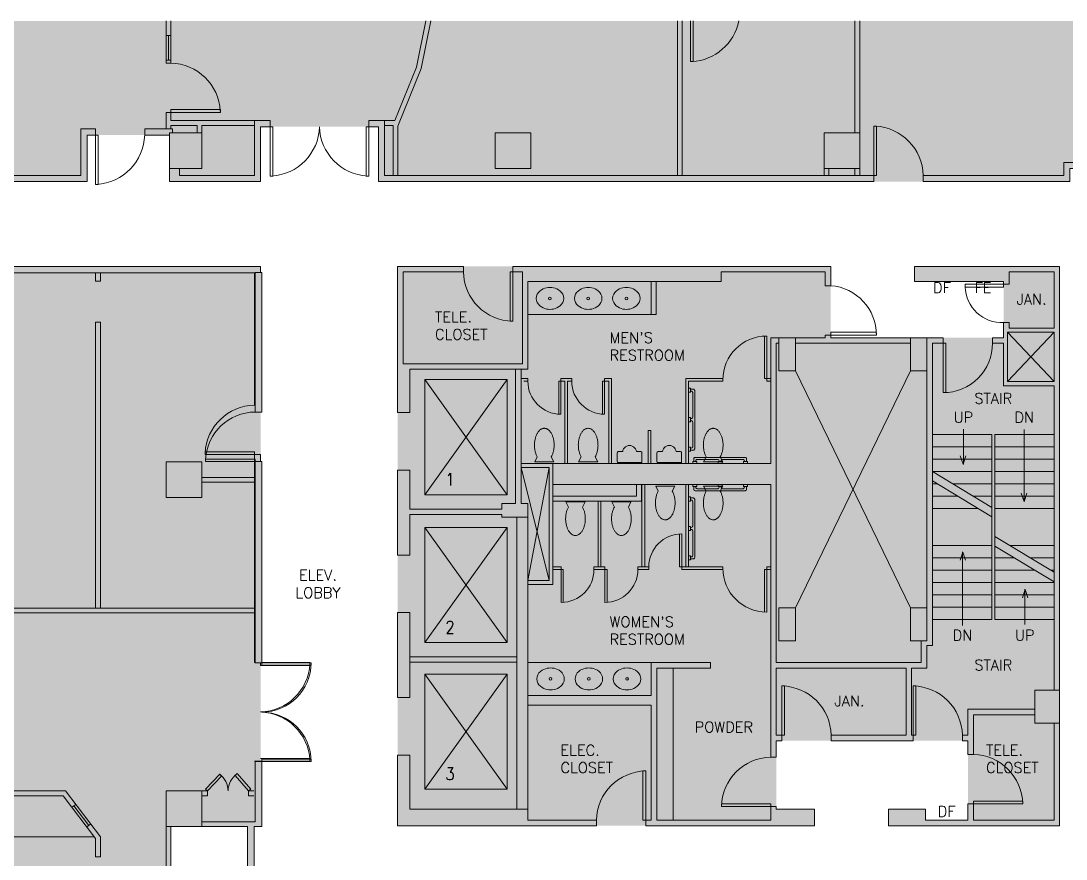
# Model space of a CAD drawing. Header units: inches. Extents: x 41 to 2552, y -541 to 533.
# Drawn here: x 935 to 1697, y -78 to 533 of the extents above; entities that cross this region are included whole.
import ezdxf

# ---------------------------------------------------------------- set-up
doc = ezdxf.new("R2010")
doc.units = ezdxf.units.IN
doc.header["$MEASUREMENT"] = 0
for name, color, linetype, lineweight in [('A-DETL-GENF', 92, 'Continuous', 9), ('A-DOOR', 31, 'Continuous', 9), ('A-WALL-PATT', 111, 'Continuous', 13), ('Bb-col', 7, 'Continuous', 9), ('Bb-cor', 7, 'Continuous', 9), ('Bb-dmiz', 7, 'Continuous', 9), ('Bb-drs', 7, 'Continuous', 9), ('Bb-fix', 7, 'Continuous', 9), ('BB-Wall', 7, 'Continuous', 9), ('CAD background - for revit_dwg', 8, 'Continuous', 9), ('I-ANNO-TEXT-EXST', 7, 'Continuous', 9), ('I-WALL', 2, 'Continuous', 13)]:
    doc.layers.add(name, color=color, linetype=linetype, lineweight=lineweight)
doc.styles.add('ROMANS', font='romans__.ttf', dxfattribs={"height": 7.771445})
doc.styles.add('ROMANS_1', font='romans__.ttf', dxfattribs={"width": 0.85, "height": 9})
doc.styles.add('ROMANS_2', font='romans__.ttf', dxfattribs={"height": 6})

# ---------------------------------------------------------------- blocks, each defined once
blk = doc.blocks.new('Double-Flush - 72_ x 84_-1575726-New Construction - Partition Plan')
at = {"layer": 'A-DOOR', "color": 250, "lineweight": 20}
for p, q in [((-36, 38.44), (-34.25, 38.44)), ((-36, 2.44), (-36, 38.44)), ((-34.25, 2.44), (-34.25, 38.44)), ((34.25, 2.44), (34.25, 38.39)), ((36, 2.44), (36, 38.44)), ((-36, 2.44), (-34.25, 2.44)), ((36, 2.44), (34.25, 2.44))]:
    blk.add_line(p, q, dxfattribs=at)
at = {"layer": 'A-DOOR'}
for centre, start, end in [((-36, 2.44), 0, 90), ((36, 2.44), 90, 180)]:
    blk.add_arc(centre, 36, start, end, dxfattribs=at)
blk = doc.blocks.new('Single-Flush - 36_ x 96_-1571965-New Construction - Partition Plan')
at = {"layer": 'A-DOOR', "color": 250, "lineweight": 20}
for p, q in [((16.25, -2.44), (16.25, -38.46)), ((18, -2.44), (16.25, -2.44)), ((18, -2.44), (18, -38.46)), ((18, -38.46), (16.25, -38.46))]:
    blk.add_line(p, q, dxfattribs=at)
at = {"layer": 'A-DOOR'}
blk.add_arc((18, -2.44), 36.07, 180, 267.21884, dxfattribs=at)
blk = doc.blocks.new('CAD background - for revit_dwg_TOI-P5-1663628-New Construction - Partition Plan')
at = {"layer": 'Bb-fix', "flags": 128}
blk.add_lwpolyline([(13.95312, 7.097652), (14.59374, 7.035156), (15.218748, 6.957036), (15.82812, 6.86328), (16.437492, 6.738288), (17.03124, 6.59766), (17.625, 6.441408), (18.1875, 6.269532), (18.734376, 6.082032), (19.28124, 5.878908), (19.796868, 5.644536), (20.281248, 5.410152), (20.765616, 5.160156), (21.203124, 4.894536), (21.64062, 4.597656), (22.031244, 4.316412), (22.406244, 4.003908), (22.749996, 3.691404), (23.0625, 3.363288), (23.359368, 3.019536), (23.609376, 2.675784), (23.828124, 2.332032), (24.031248, 1.972656), (24.1875, 1.597656), (24.312492, 1.23828), (24.406248, 0.86328), (24.468744, 0.48828), (24.499992, 0.11328), (24.499992, -0.238284), (24.45312, -0.613284), (24.375, -0.988284), (24.281244, -1.363284), (24.140616, -1.72266), (23.96874, -2.082036), (23.765616, -2.4414), (23.531244, -2.800776), (23.265624, -3.144528), (22.968744, -3.472656), (22.640616, -3.800784), (22.28124, -4.113276), (21.90624, -4.410156), (21.499992, -4.707036), (21.062496, -4.972656), (20.609376, -5.238276), (20.124996, -5.488284), (19.624992, -5.722656), (19.09374, -5.941404), (18.5625, -6.144528), (18, -6.332028), (17.421876, -6.503904), (16.84374, -6.644532), (16.234368, -6.78516), (15.624996, -6.894528), (15, -6.988284), (14.374992, -7.066404), (13.749996, -7.113276), (13.109376, -7.16016), (12.468744, -7.175784), (11.828124, -7.16016), (11.187492, -7.144524), (10.546872, -7.097652), (9.90624, -7.035156), (9.281244, -6.957036), (8.671872, -6.86328), (8.0625, -6.738276), (7.46874, -6.59766), (6.874992, -6.441408), (6.312492, -6.269532), (5.765616, -6.082032), (5.21874, -5.878908), (4.703124, -5.644524), (4.218744, -5.410152), (3.703116, -5.144532), (0, -6.988284), (0, 6.988284), (3.703116, 5.128908), (4.374996, 5.488284), (4.875, 5.722656), (5.40624, 5.941404), (5.937492, 6.144528), (6.499992, 6.332028), (7.078116, 6.503904), (7.65624, 6.644532), (8.265624, 6.78516), (8.874996, 6.894528), (9.499992, 6.988284), (10.125, 7.066404), (10.749996, 7.113288), (11.390616, 7.16016), (12.031248, 7.175784), (12.671868, 7.16016), (13.3125, 7.144536)], close=True, dxfattribs=at)
blk = doc.blocks.new('CAD background - for revit_dwg_TOI-P5-1663629-New Construction - Partition Plan')
at = {"layer": 'Bb-fix', "flags": 128}
blk.add_lwpolyline([(13.95312, 7.097652), (14.59374, 7.035156), (15.218748, 6.957036), (15.82812, 6.86328), (16.437492, 6.738288), (17.03124, 6.59766), (17.625, 6.441408), (18.1875, 6.269532), (18.734376, 6.082032), (19.28124, 5.878908), (19.796868, 5.644536), (20.281248, 5.410152), (20.765616, 5.160156), (21.203124, 4.894536), (21.64062, 4.597656), (22.031244, 4.316412), (22.406244, 4.003908), (22.749996, 3.691404), (23.0625, 3.363288), (23.359368, 3.019536), (23.609376, 2.675784), (23.828124, 2.332032), (24.031248, 1.972656), (24.1875, 1.597656), (24.312492, 1.23828), (24.406248, 0.86328), (24.468744, 0.48828), (24.499992, 0.11328), (24.499992, -0.238284), (24.45312, -0.613284), (24.375, -0.988284), (24.281244, -1.363284), (24.140616, -1.72266), (23.96874, -2.082036), (23.765616, -2.4414), (23.531244, -2.800776), (23.265624, -3.144528), (22.968744, -3.472656), (22.640616, -3.800784), (22.28124, -4.113276), (21.90624, -4.410156), (21.499992, -4.707036), (21.062496, -4.972656), (20.609376, -5.238276), (20.124996, -5.488284), (19.624992, -5.722656), (19.09374, -5.941404), (18.5625, -6.144528), (18, -6.332028), (17.421876, -6.503904), (16.84374, -6.644532), (16.234368, -6.78516), (15.624996, -6.894528), (15, -6.988284), (14.374992, -7.066404), (13.749996, -7.113276), (13.109376, -7.16016), (12.468744, -7.175784), (11.828124, -7.16016), (11.187492, -7.144524), (10.546872, -7.097652), (9.90624, -7.035156), (9.281244, -6.957036), (8.671872, -6.86328), (8.0625, -6.738276), (7.46874, -6.59766), (6.874992, -6.441408), (6.312492, -6.269532), (5.765616, -6.082032), (5.21874, -5.878908), (4.703124, -5.644524), (4.218744, -5.410152), (3.703116, -5.144532), (0, -6.988284), (0, 6.988284), (3.703116, 5.128908), (4.374996, 5.488284), (4.875, 5.722656), (5.40624, 5.941404), (5.937492, 6.144528), (6.499992, 6.332028), (7.078116, 6.503904), (7.65624, 6.644532), (8.265624, 6.78516), (8.874996, 6.894528), (9.499992, 6.988284), (10.125, 7.066404), (10.749996, 7.113288), (11.390616, 7.16016), (12.031248, 7.175784), (12.671868, 7.16016), (13.3125, 7.144536)], close=True, dxfattribs=at)
blk = doc.blocks.new('CAD background - for revit_dwg_URN-P1-1663630-New Construction - Partition Plan')
at = {"layer": 'Bb-fix', "flags": 128}
for points in [[(9.023436, 4.777338), (9.984372, 4.347654), (10.828128, 3.73047), (11.531256, 2.957022), (12.062496, 2.050782), (12.390624, 1.050774), (12.500004, 0.011718), (12.390624, -1.02735), (12.07812, -2.027346), (11.554692, -2.933598), (10.859376, -3.714846), (10.01562, -4.339842), (9.054684, -4.769538), (8.000004, -4.996098), (8.000004, -8.246094), (7.898436, -8.613282), (7.625004, -8.894538), (7.250004, -8.996094), (0.742188, -8.996094), (0.367188, -8.886726), (0.093744, -8.613282), (0, -8.246094), (0, 8.246094), (0.093744, 8.613282)], [(0.093744, 8.613282), (0.367188, 8.886714), (0.742188, 8.988282), (7.242192, 8.988282), (7.60938, 8.886714), (7.890624, 8.613282), (8.000004, 8.238282), (8.000004, 4.996086), (9.023436, 4.777338)]]:
    blk.add_lwpolyline(points, dxfattribs=at)
blk = doc.blocks.new('CAD background - for revit_dwg_RAIL-P2-1663631-New Construction - Partition Plan')
at = {"layer": 'Bb-cor', "flags": 128}
for points in [[(1.5, 42.992196), (1.5, 39.992196), (0, 39.992196), (0, 42.992196)], [(1.5, 21.492192), (1.5, 18.500004), (0, 18.500004), (0, 21.492192)], [(1.5, 0), (1.5, -3), (0, -3), (0, 0)]]:
    blk.add_lwpolyline(points, close=True, dxfattribs=at)
for points in [[(1.5, 42.242196), (3.500004, 42.242196), (3.875004, 42.164064), (4.203132, 41.945316), (4.42188, 41.617188), (4.5, 41.242188), (4.5, -1.249992), (4.42188, -1.624992), (4.203132, -1.95312), (3.875004, -2.171868), (3.500004, -2.25), (1.5, -2.25)], [(1.5, 40.742196), (2.000004, 40.742196), (2.375004, 40.664064), (2.703132, 40.445316), (2.92188, 40.117188), (3, 39.742188), (3, 21.734376), (2.92188, 21.351564), (2.703132, 21.023448), (2.375004, 20.804688), (2.000004, 20.73438), (1.5, 20.742192)], [(1.5, 19.250004), (2.000004, 19.257816), (2.375004, 19.187508), (2.703132, 18.96876), (2.92188, 18.640632), (3, 18.25782), (3, 0.250008), (2.92188, -0.124992), (2.703132, -0.45312), (2.375004, -0.671868), (2.000004, -0.75), (1.5, -0.75)]]:
    blk.add_lwpolyline(points, dxfattribs=at)
blk = doc.blocks.new('CAD background - for revit_dwg_RAIL-P1-1663632-New Construction - Partition Plan')
at = {"layer": 'Bb-cor', "flags": 128}
for points in [[(1.5, 39.992196), (1.5, 36.992196), (0, 36.992196), (0, 39.992196)], [(1.5, 21.492192), (1.5, 18.500004), (0, 18.500004), (0, 21.492192)], [(1.5, 3), (1.5, 0), (0, 0), (0, 3)]]:
    blk.add_lwpolyline(points, close=True, dxfattribs=at)
for points in [[(1.5, 39.242196), (3.500004, 39.242196), (3.875004, 39.164064), (4.203132, 38.945316), (4.42188, 38.617188), (4.5, 38.242188), (4.5, 1.750008), (4.42188, 1.375008), (4.203132, 1.04688), (3.875004, 0.828132), (3.500004, 0.75), (1.5, 0.75)], [(1.5, 37.742196), (2.000004, 37.742196), (2.375004, 37.664064), (2.703132, 37.445316), (2.92188, 37.117188), (3, 36.742188), (3, 21.734376), (2.92188, 21.351564), (2.703132, 21.023448), (2.375004, 20.804688), (2.000004, 20.73438), (1.5, 20.742192)], [(1.5, 19.250004), (2.000004, 19.257816), (2.375004, 19.187508), (2.703132, 18.96876), (2.92188, 18.640632), (3, 18.25782), (3, 3.250008), (2.92188, 2.875008), (2.703132, 2.54688), (2.375004, 2.328132), (2.000004, 2.25), (1.5, 2.25)]]:
    blk.add_lwpolyline(points, dxfattribs=at)
blk = doc.blocks.new('CAD background - for revit_dwg_RAIL-P1-1663633-New Construction - Partition Plan')
at = {"layer": 'Bb-cor', "flags": 128}
for points in [[(1.5, 39.992196), (1.5, 36.992196), (0, 36.992196), (0, 39.992196)], [(1.5, 21.492192), (1.5, 18.500004), (0, 18.500004), (0, 21.492192)], [(1.5, 3), (1.5, 0), (0, 0), (0, 3)]]:
    blk.add_lwpolyline(points, close=True, dxfattribs=at)
for points in [[(1.5, 39.242196), (3.500004, 39.242196), (3.875004, 39.164064), (4.203132, 38.945316), (4.42188, 38.617188), (4.5, 38.242188), (4.5, 1.750008), (4.42188, 1.375008), (4.203132, 1.04688), (3.875004, 0.828132), (3.500004, 0.75), (1.5, 0.75)], [(1.5, 37.742196), (2.000004, 37.742196), (2.375004, 37.664064), (2.703132, 37.445316), (2.92188, 37.117188), (3, 36.742188), (3, 21.734376), (2.92188, 21.351564), (2.703132, 21.023448), (2.375004, 20.804688), (2.000004, 20.73438), (1.5, 20.742192)], [(1.5, 19.250004), (2.000004, 19.257816), (2.375004, 19.187508), (2.703132, 18.96876), (2.92188, 18.640632), (3, 18.25782), (3, 3.250008), (2.92188, 2.875008), (2.703132, 2.54688), (2.375004, 2.328132), (2.000004, 2.25), (1.5, 2.25)]]:
    blk.add_lwpolyline(points, dxfattribs=at)
blk = doc.blocks.new('CAD background - for revit_dwg_RAIL-P2-1663634-New Construction - Partition Plan')
at = {"layer": 'Bb-cor', "flags": 128}
for points in [[(1.5, 42.992196), (1.5, 39.992196), (0, 39.992196), (0, 42.992196)], [(1.5, 21.492192), (1.5, 18.500004), (0, 18.500004), (0, 21.492192)], [(1.5, 0), (1.5, -3), (0, -3), (0, 0)]]:
    blk.add_lwpolyline(points, close=True, dxfattribs=at)
for points in [[(1.5, 42.242196), (3.500004, 42.242196), (3.875004, 42.164064), (4.203132, 41.945316), (4.42188, 41.617188), (4.5, 41.242188), (4.5, -1.249992), (4.42188, -1.624992), (4.203132, -1.95312), (3.875004, -2.171868), (3.500004, -2.25), (1.5, -2.25)], [(1.5, 40.742196), (2.000004, 40.742196), (2.375004, 40.664064), (2.703132, 40.445316), (2.92188, 40.117188), (3, 39.742188), (3, 21.734376), (2.92188, 21.351564), (2.703132, 21.023448), (2.375004, 20.804688), (2.000004, 20.73438), (1.5, 20.742192)], [(1.5, 19.250004), (2.000004, 19.257816), (2.375004, 19.187508), (2.703132, 18.96876), (2.92188, 18.640632), (3, 18.25782), (3, 0.250008), (2.92188, -0.124992), (2.703132, -0.45312), (2.375004, -0.671868), (2.000004, -0.75), (1.5, -0.75)]]:
    blk.add_lwpolyline(points, dxfattribs=at)
blk = doc.blocks.new('CAD background - for revit_dwg-1564186-New Construction - Partition Plan')
at = {"lineweight": 9}
h = blk.add_hatch(color=256, dxfattribs=at)
h.paths.add_polyline_path([(245.5, 5), (273.5, 5), (273.5, 38), (245.5, 38)], flags=0)
h.paths.add_polyline_path([(1713.13, 5), (1713.5, 5), (1713.5, 38), (1685.5, 38), (1685.5, 5), (1709.63, 5)], flags=0)
h.paths.add_polyline_path([(1925.5, 5), (1953.5, 5), (1953.5, 38), (1925.5, 38)], flags=0)
h.paths.add_polyline_path([(485.5, 5), (513.5, 5), (513.5, 38), (485.5, 38)], flags=0)
h.paths.add_polyline_path([(1233.5, 5), (1233.5, 38), (1205.5, 38), (1205.5, 5), (1230, 5)], flags=0)
h.paths.add_polyline_path([(2166, 5), (2194, 5), (2194, 33), (2166, 33)], flags=0)
h.paths.add_polyline_path([(1445.5, 5), (1473.5, 5), (1473.5, 38), (1445.5, 38)], flags=0)
h.paths.add_polyline_path([(969, 5), (993.5, 5), (993.5, 38), (965.5, 38), (965.5, 5)], flags=0)
h.paths.add_polyline_path([(725.5, 5), (753.5, 5), (753.5, 38), (725.5, 38)], flags=0)
h.paths.add_polyline_path([(726.5, 245), (751.5, 245), (751.5, 250), (755, 250), (755, 275.5), (726.5, 275.5)], flags=0)
h.paths.add_polyline_path([(2161, 245.5), (2194, 245.5), (2194, 273.5), (2161, 273.5)], flags=0)
h.paths.add_polyline_path([(38, 245.5), (38, 273.5), (5, 273.5), (5, 245.5)], flags=0)
h.paths.add_polyline_path([(1208.75, 246.5), (1232.5, 246.5), (1232.5, 272.25), (1208.75, 272.25), (1208.75, 248)], flags=0)
h.paths.add_polyline_path([(486.5, 246.5), (512.5, 246.5), (512.5, 272.5), (486.5, 272.5)], flags=0)
h.paths.add_polyline_path([(1709, 246.5), (1712.5, 246.5), (1712.5, 272.5), (1686.5, 272.5), (1686.5, 246.5), (1690, 246.5)], flags=0)
h.paths.add_polyline_path([(1947, 246.5), (1952.5, 246.5), (1952.5, 272.5), (1891.5, 272.5), (1891.5, 246.5), (1945.82, 246.5)], flags=0)
h.paths.add_polyline_path([(1448.23, 246.5), (1472.5, 246.5), (1472.5, 272.5), (1446.5, 272.5), (1446.5, 246.5)], flags=0)
h.paths.add_polyline_path([(1017.56, 250), (1022, 250), (1022, 272.5), (970, 272.5), (970, 250), (999, 250)], flags=0)
h.paths.add_polyline_path([(5, 485.5), (38, 485.5), (38, 513.5), (5, 513.5)], flags=0)
h.paths.add_polyline_path([(2194, 485.5), (2194, 513.5), (2161, 513.5), (2161, 485.5)], flags=0)
h.paths.add_polyline_path([(1943.5, 486.5), (1952.5, 486.5), (1952.5, 512.5), (1926.5, 512.5), (1926.5, 486.5)], flags=0)
h.paths.add_polyline_path([(1690, 486.5), (1712.5, 486.5), (1712.5, 512.5), (1686.5, 512.5), (1686.5, 486.5)], flags=0)
h.paths.add_polyline_path([(486.5, 486.5), (512.5, 486.5), (512.5, 512.5), (486.5, 512.5)], flags=0)
h.paths.add_polyline_path([(1454.52, 486.5), (1476.77, 486.5), (1476.77, 512.5), (1450.77, 512.5), (1450.77, 486.5), (1451.02, 486.5)], flags=0)
h.paths.add_polyline_path([(272.5, 486.5), (272.5, 512.5), (246.5, 512.5), (246.5, 486.5)], flags=0)
h.paths.add_polyline_path([(730, 486.5), (752.5, 486.5), (752.5, 512.5), (726.5, 512.5), (726.5, 486.5)], flags=0)
h.paths.add_polyline_path([(38, 725.5), (38, 753.5), (5, 753.5), (5, 725.5)], flags=0)
h.paths.add_polyline_path([(2194, 725.5), (2194, 753.5), (2161, 753.5), (2161, 725.5)], flags=0)
h.paths.add_polyline_path([(726.5, 726.5), (752.5, 726.5), (752.5, 752.5), (726.5, 752.5)], flags=0)
h.paths.add_polyline_path([(1926.5, 726.5), (1952.5, 726.5), (1952.5, 752.5), (1926.5, 752.5)], flags=0)
h.paths.add_polyline_path([(1686.5, 726.5), (1712.5, 726.5), (1712.5, 752.5), (1686.5, 752.5)], flags=0)
h.paths.add_polyline_path([(1476.77, 726.5), (1476.77, 752.5), (1450.77, 752.5), (1450.77, 726.5), (1472.5, 726.5)], flags=0)
h.paths.add_polyline_path([(246.5, 726.5), (272.5, 726.5), (272.5, 752.5), (246.5, 752.5)], flags=0)
h.paths.add_polyline_path([(486.5, 726.5), (512.5, 726.5), (512.5, 752.5), (486.5, 752.5)], flags=0)
h.paths.add_polyline_path([(2161, 965.5), (2194, 965.5), (2194, 993.5), (2161, 993.5), (2161, 988)], flags=0)
h.paths.add_polyline_path([(38, 965.5), (38, 993.5), (5, 993.5), (5, 965.5)], flags=0)
h.paths.add_polyline_path([(728.81, 966.5), (752.5, 966.5), (752.5, 992.5), (728.81, 992.5), (728.81, 991)], flags=0)
h.paths.add_polyline_path([(1232.5, 966.5), (1232.5, 992.5), (1206.5, 992.5), (1206.5, 966.5)], flags=0)
h.paths.add_polyline_path([(1472.5, 966.5), (1472.5, 992.5), (1446.5, 992.5), (1446.5, 966.5)], flags=0)
h.paths.add_polyline_path([(1952.5, 966.5), (1952.5, 992.5), (1926.5, 992.5), (1926.5, 966.5)], flags=0)
h.paths.add_polyline_path([(486.5, 966.5), (512.5, 966.5), (512.5, 992.5), (486.5, 992.5)], flags=0)
h.paths.add_polyline_path([(966.5, 966.5), (992.5, 966.5), (992.5, 992.5), (966.5, 992.5), (966.5, 988)], flags=0)
h.paths.add_polyline_path([(1712.5, 966.5), (1712.5, 992.5), (1686.5, 992.5), (1686.5, 966.5)], flags=0)
h.paths.add_polyline_path([(246.5, 966.5), (272.5, 966.5), (272.5, 992.5), (246.5, 992.5)], flags=0)
at = {"layer": 'Bb-col'}
blk.add_line((730, 486.5), (752.5, 486.5), dxfattribs=at)
at = {"layer": 'Bb-col', "flags": 128}
for points in [[(752.5, 966.5), (752.5, 992.5), (728.81, 992.5), (728.81, 966.5)], [(992.5, 966.5), (992.5, 992.5), (966.5, 992.5), (966.5, 966.5)], [(1232.5, 966.5), (1232.5, 992.5), (1206.5, 992.5), (1206.5, 966.5)], [(752.5, 726.5), (752.5, 752.5), (726.5, 752.5), (726.5, 726.5)]]:
    blk.add_lwpolyline(points, close=True, dxfattribs=at)
blk.add_lwpolyline([(752.5, 490), (752.5, 512.5), (726.5, 512.5), (726.5, 486.5)], dxfattribs=at)
at = {"layer": 'Bb-cor'}
for p, q in [((1340.34, 847.13), (1374.34, 811.08)), ((1185.52, 839.06), (1269.52, 839.06)), ((1269.52, 819.06), (1281.52, 819.06)), ((975.27, 812.62), (915.27, 728.62)), ((1308.09, 776.5), (1308.09, 750.62)), ((1352.52, 776.25), (1352.52, 723.37)), ((1285.52, 763.62), (1328.9, 763.62)), ((1330.9, 763.62), (1374.27, 763.62)), ((1285.52, 754.62), (1328.9, 754.62)), ((1330.9, 754.62), (1374.27, 754.62)), ((1330.9, 745.62), (1374.27, 745.62)), ((1073.58, 736), (1073.58, 676)), ((1075.58, 736), (1075.58, 676)), ((1105.58, 736), (1105.58, 676)), ((1107.58, 736), (1107.58, 676)), ((1285.52, 738.62), (1328.9, 712.37)), ((1285.52, 736.62), (1288.59, 736.62)), ((1300.34, 736.62), (1328.9, 736.62)), ((1330.9, 736.62), (1374.27, 736.62)), ((1285.52, 727.62), (1303.52, 727.62)), ((1315.09, 727.62), (1328.9, 727.62)), ((1330.9, 727.62), (1374.27, 727.62)), ((1041.58, 724), (1041.58, 676)), ((1043.58, 724), (1043.58, 676)), ((1285.52, 718.62), (1318.59, 718.62)), ((1330.9, 718.62), (1374.27, 718.62)), ((982.34, 712.12), (982.34, 499.12)), ((975.27, 704.69), (915.27, 620.69)), ((1374.27, 672.19), (1330.9, 698.19)), ((1285.52, 691.62), (1328.9, 691.62)), ((1307.46, 633.31), (1307.46, 687.06)), ((1374.34, 665.12), (1330.9, 691.19)), ((1341.77, 691.62), (1374.27, 691.62)), ((1285.52, 682.62), (1328.9, 682.62)), ((1330.9, 682.62), (1345.27, 682.62)), ((1356.71, 682.62), (1374.27, 682.62)), ((1285.52, 673.62), (1328.9, 673.62)), ((1330.9, 673.62), (1360.09, 673.62)), ((1371.84, 673.62), (1374.27, 673.62)), ((1285.52, 664.62), (1328.9, 664.62)), ((1330.9, 664.62), (1374.27, 664.62)), ((1352.9, 634), (1352.9, 659.75)), ((1285.52, 655.62), (1328.9, 655.62)), ((1330.9, 655.62), (1374.27, 655.62)), ((1285.52, 646.62), (1328.9, 646.62)), ((1330.9, 646.62), (1374.27, 646.62)), ((904.34, 610.45), (982.34, 610.45)), ((904.34, 606.45), (982.34, 606.45)), ((975.27, 597.75), (915.27, 513.75)), ((990.34, 582.12), (1080.34, 582.12))]:
    blk.add_line(p, q, dxfattribs=at)
at = {"layer": 'Bb-cor', "flags": 128}
for points in [[(1211.34, 881.06), (1211.34, 895.12), (979.34, 895.12), (979.34, 891.12), (986.34, 891.12), (986.34, 824.12), (899.34, 824.12), (899.34, 891.12), (943.34, 891.12), (943.34, 895.12), (895.34, 895.12), (895.34, 788.62), (904.34, 788.62), (904.34, 820.12), (990.34, 820.12), (990.34, 884.12), (1131.34, 884.12), (1131.34, 891.12), (1207.34, 891.12), (1207.34, 881.06)], [(985.34, 748.36), (1005.91, 666.12), (1005.91, 748.36)], [(1070.58, 676), (1070.58, 674), (1078.58, 674), (1078.58, 676)], [(895.34, 580.62), (904.34, 580.62), (904.34, 642.62), (895.34, 642.62)], [(1173.52, 646.06), (1173.52, 622.06), (1185.52, 622.06), (1185.52, 646.06)]]:
    blk.add_lwpolyline(points, close=True, dxfattribs=at)
for points in [[(1272.34, 884.12), (1272.34, 895.12), (1378.27, 895.12), (1378.27, 487.12), (1253.34, 487.12), (1253.34, 499.12), (1280.34, 499.12), (1280.34, 491.12), (1311.34, 491.12)], [(1272.34, 884.12), (1337.4, 884.12), (1337.4, 882.12), (1341.4, 882.12), (1341.4, 891.12), (1374.34, 891.12), (1374.34, 850.12), (1341.4, 850.12), (1341.4, 854.12)], [(1080.34, 884.12), (1080.34, 860.12), (1083.84, 860.12), (1083.84, 884.12)], [(1374.34, 586.06), (1374.34, 808.08), (1337.34, 808.08), (1337.34, 839.06), (1329.33, 839.06), (1329.33, 843.06), (1337.4, 843.06), (1337.4, 854.12), (1341.4, 854.12)], [(1340.34, 811.08), (1374.34, 811.08), (1374.34, 847.12), (1340.34, 811.08), (1340.34, 847.13), (1374.34, 847.13)], [(1293.33, 839.06), (1293.33, 843.06), (1211.34, 843.06), (1211.34, 845.06), (1207.34, 845.06), (1207.34, 843.06), (1167.58, 843.06), (1167.58, 751.36), (985.34, 751.36)], [(1167.58, 813.36), (1163.08, 813.36), (1163.08, 844.36)], [(1164.58, 844.36), (1164.58, 811.36), (1167.58, 811.36)], [(1173.52, 839.06), (1171.58, 839.06), (1171.58, 606.12), (1277.34, 606.12), (1277.34, 622.06)], [(1173.52, 843.06), (1173.52, 819.06), (1185.52, 819.06), (1185.52, 843.06)], [(1185.52, 646.06), (1269.52, 819.06), (1269.52, 843.06)], [(1269.52, 646.06), (1269.52, 622.06), (1281.52, 622.06), (1281.52, 843.06)], [(1293.33, 839.06), (1285.52, 839.06), (1285.52, 618.58), (1281.34, 618.58), (1281.34, 602.12), (1270.34, 602.12), (1270.34, 553.12)], [(990.34, 499.12), (904.34, 499.12), (904.34, 538.62), (895.34, 538.62), (895.34, 487.12), (1040.34, 487.12), (1040.34, 491.12), (990.34, 491.12), (990.34, 722.12), (985.34, 722.12), (985.34, 820.12)], [(895.34, 684.62), (895.34, 746.62), (904.34, 746.62), (904.34, 718.12), (971.34, 718.12), (971.34, 722.12), (981.34, 722.12), (981.34, 820.12)], [(1185.52, 819.06), (1269.52, 646.06), (1281.52, 646.06)], [(915.27, 812.62), (975.27, 812.62), (975.27, 728.62), (915.27, 728.62), (915.27, 812.62), (975.27, 728.62)], [(987.34, 811.36), (990.34, 811.36), (990.34, 813.36), (985.34, 813.36)], [(1012.84, 787.36), (1012.84, 811.36), (1017.34, 811.36), (1017.34, 751.36)], [(1014.34, 787.36), (1014.34, 813.36), (1022.34, 813.36), (1022.34, 811.36), (1019.34, 811.36), (1019.34, 751.36)], [(1049.34, 751.36), (1049.34, 811.36), (1044.84, 811.36), (1044.84, 787.36)], [(1051.34, 751.36), (1051.34, 813.36), (1046.34, 813.36), (1046.34, 787.36)], [(1107.58, 751.36), (1107.58, 811.36), (1132.58, 811.36), (1132.58, 813.36), (1105.58, 813.36), (1105.58, 751.36)], [(1078.05, 751.36), (1078.05, 775.36), (1080.05, 775.36), (1080.05, 751.36)], [(1285.52, 637.62), (1328.9, 637.62), (1328.9, 772.62), (1285.52, 772.62)], [(1374.27, 772.62), (1330.9, 772.62), (1330.9, 637.62), (1374.27, 637.62)], [(1008.58, 751.36), (1008.58, 663.12), (990.34, 663.12)], [(1005.87, 748.36), (990.34, 666.12), (1005.91, 666.12)], [(1328.9, 719.25), (1285.52, 745.62), (1328.9, 745.62)], [(1008.58, 736), (1167.58, 736), (1167.58, 537.12), (1171.58, 537.12), (1171.58, 549.12)], [(1008.58, 727.5), (1069.69, 727.5), (1069.69, 736)], [(1008.58, 724), (1073.19, 724), (1073.19, 736)], [(990.34, 712.12), (971.34, 712.12), (971.34, 714.12), (904.34, 714.12), (904.34, 684.62), (895.34, 684.62)], [(915.27, 704.69), (975.27, 704.69), (975.27, 620.69), (915.27, 620.69), (915.27, 704.69), (975.27, 620.69)], [(1101.08, 700), (1101.08, 676), (1132.58, 676), (1132.58, 674), (1102.58, 674), (1102.58, 700)], [(1008.58, 676), (1014.58, 676), (1014.58, 650)], [(1008.58, 674), (1016.08, 674), (1016.08, 650)], [(1046.58, 650), (1046.58, 676), (1038.58, 676), (1038.58, 674), (1048.08, 674), (1048.08, 650)], [(1167.58, 674), (1163.08, 674), (1163.08, 643)], [(1167.58, 676), (1164.58, 676), (1164.58, 643)], [(1080.34, 582.06), (1080.34, 606.12), (1123.58, 606.12), (1123.58, 602.12), (1084.34, 602.12), (1084.34, 491.12), (1167.58, 491.12), (1167.58, 501.12), (1171.58, 501.12), (1171.58, 499.12), (1199.34, 499.12), (1199.34, 487.12), (1076.34, 487.12), (1076.34, 491.12), (1080.34, 491.12), (1080.34, 575.12), (990.34, 575.12)], [(915.27, 597.75), (975.27, 597.75), (975.27, 513.75), (915.27, 513.75), (915.27, 597.75), (975.27, 513.75)], [(1270.34, 553.12), (1271.34, 553.12), (1271.34, 549.12), (1211.58, 549.12), (1211.58, 553.12), (1266.34, 553.12), (1266.34, 602.12), (1171.58, 602.12), (1171.58, 553.12), (1175.58, 553.12), (1175.58, 549.12), (1171.58, 549.12)], [(1378.27, 586.06), (1360.27, 586.06), (1360.27, 562.06), (1378.27, 562.06)], [(1360.27, 568.12), (1315.34, 568.12), (1315.34, 539.12), (1311.34, 539.12), (1311.34, 549.12), (1307.34, 549.12), (1307.34, 553.12), (1311.34, 553.12), (1311.34, 572.12), (1360.27, 572.12)], [(1374.34, 562.12), (1374.34, 491.12), (1315.34, 491.12), (1315.34, 503.12), (1311.34, 503.12), (1311.34, 491.12)]]:
    blk.add_lwpolyline(points, dxfattribs=at)
at = {"layer": 'Bb-cor'}
for centre, radius, start, end in [((1164.58, 812.36), 32, 90, 180), ((1014.34, 811.36), 24, 180, 270), ((1046.34, 811.36), 24, 180, 270), ((1102.58, 676), 24, 90, 180), ((1014.58, 674), 24, 270, 0), ((1046.58, 674), 24, 270, 0), ((1164.58, 675), 32, 180, 270)]:
    blk.add_arc(centre, radius, start, end, dxfattribs=at)
at = {"layer": 'Bb-dmiz'}
blk.add_line((791.31, 606.12), (790.81, 606.12), dxfattribs=at)
at = {"layer": 'Bb-dmiz', "flags": 128}
for points in [[(736.31, 966.5), (736.31, 961.5), (790.81, 961.5), (790.81, 1001.5), (802.31, 1001.5), (802.31, 961), (804.31, 961), (804.31, 997), (795.31, 997)], [(512.5, 966.5), (512.5, 961.5), (664.31, 961.5), (664.31, 995.5), (674.81, 995.5), (674.81, 955), (676.81, 955), (676.81, 991), (668.81, 991)], [(795.31, 997), (795.31, 957), (728.81, 957), (728.81, 991), (710.81, 991), (710.81, 995.5), (731, 995.5), (731, 992.5)], [(540.31, 961.5), (540.31, 951), (580.81, 951), (580.81, 949), (544.81, 949), (544.81, 957), (668.81, 957), (668.81, 991)], [(1446.5, 966.5), (1385.77, 966.5), (1385.77, 957), (1278.77, 957), (1278.77, 961.5), (1381.27, 961.5), (1381.27, 971), (1446.5, 971)], [(795.31, 890.81), (795.31, 895), (544.81, 895), (544.81, 915), (540.31, 915), (540.31, 890.5), (790.81, 890.5), (790.81, 794), (791.31, 794)], [(790.81, 606.12), (790.81, 760), (754.81, 760), (754.81, 758), (795.31, 758), (795.31, 752.81)], [(512.5, 512.5), (596.81, 512.5), (596.81, 645.88), (790.81, 645.88)], [(512.5, 509), (600.31, 509), (600.31, 642.38), (790.81, 642.38)], [(795.31, 606), (795.31, 604.13), (831.31, 604.13), (831.31, 606.12), (796.18, 606.12)], [(790.81, 534.13), (831.31, 534.13), (831.31, 536.13), (795.31, 536.13)]]:
    blk.add_lwpolyline(points, dxfattribs=at)
blk.add_lwpolyline([(881.31, 957), (881.31, 997), (872.31, 997), (872.31, 961), (874.31, 961), (874.31, 1001.5), (885.81, 1001.5), (885.81, 961.5), (1244.77, 961.5), (1244.77, 997.5), (1242.77, 997.5), (1242.77, 957)], close=True, dxfattribs=at)
at = {"layer": 'Bb-dmiz'}
for centre, start, end in [((801.23, 998.04), 273.21329, 358.40057), ((875.39, 998.04), 181.59943, 266.78671), ((1241.7, 960.46), 1.59943, 86.78671), ((673.73, 992.04), 273.21329, 358.40057), ((791.85, 756.92), 91.59943, 176.78671), ((794.28, 607.2), 271.59943, 356.78671), ((794.28, 533.05), 3.21329, 88.40057)]:
    blk.add_arc(centre, 37.09, start, end, dxfattribs=at)
at = {"layer": 'Bb-drs', "flags": 128}
for points in [[(977.34, 891.12), (977.34, 855.12), (979.34, 855.12), (979.34, 891.12)], [(1309.4, 880.12), (1337.4, 880.12), (1337.4, 882.12), (1309.4, 882.12)], [(1211.34, 845.06), (1244.58, 845.06), (1244.54, 847.06), (1211.34, 847.06)], [(1293.33, 839.06), (1293.33, 803.06), (1295.33, 803.06), (1295.33, 839.06)], [(1175.58, 589.12), (1175.58, 553.12), (1177.58, 553.12), (1177.58, 589.12)], [(1271.34, 589.12), (1271.34, 553.12), (1273.34, 553.12), (1273.34, 589.12)], [(1074.34, 527.12), (1074.34, 491.12), (1076.34, 491.12), (1076.34, 527.12)], [(1315.34, 503.12), (1351.34, 503.12), (1351.34, 505.12), (1315.34, 505.12)], [(1167.58, 501.12), (1131.58, 501.12), (1131.58, 503.12), (1167.58, 503.12)]]:
    blk.add_lwpolyline(points, close=True, dxfattribs=at)
at = {"layer": 'Bb-drs'}
for centre, radius, start, end in [((980.02, 891.8), 36.69, 181.06173, 268.93827), ((1208.66, 845.24), 35.92, 359.71238, 85.72917), ((1336.3, 881.01), 26.91, 181.89082, 272.35138), ((1293.41, 838.98), 35.92, 269.86661, 0.13339), ((1174.9, 552.45), 36.69, 1.06173, 88.93827), ((1270.66, 552.45), 36.69, 1.06173, 88.93827), ((1168.26, 500.45), 36.69, 91.06173, 178.93827), ((1314.66, 502.45), 36.69, 1.06173, 88.93827), ((1077.02, 490.45), 36.69, 91.06173, 178.93827)]:
    blk.add_arc(centre, radius, start, end, dxfattribs=at)
at = {"layer": 'Bb-fix'}
for p, q in [((990.34, 860.12), (1080.34, 860.12)), ((1080.34, 606.12), (990.34, 606.12)), ((1096.34, 491.12), (1096.34, 602.12))]:
    blk.add_line(p, q, dxfattribs=at)
at = {"layer": 'Bb-fix', "flags": 128}
for points in [[(1005.21, 879.74), (1003.95, 879.54), (1002.69, 879.21), (1001.43, 878.72), (1000.21, 878.05), (999.05, 877.18), (998.01, 876.1), (997.18, 874.81), (996.64, 873.35), (996.44, 871.8), (996.64, 870.24), (997.18, 868.78), (998.01, 867.49), (999.05, 866.42), (1000.21, 865.55), (1001.43, 864.88), (1002.69, 864.38), (1003.95, 864.06), (1005.21, 863.86), (1006.46, 863.8), (1007.72, 863.86), (1008.98, 864.06), (1010.24, 864.38), (1011.49, 864.88), (1012.71, 865.55), (1013.88, 866.42), (1014.92, 867.49), (1015.74, 868.78), (1016.29, 870.24), (1016.49, 871.8), (1016.29, 873.35), (1015.74, 874.81), (1014.92, 876.1), (1013.88, 877.18), (1012.71, 878.05), (1011.49, 878.72), (1010.24, 879.21), (1008.98, 879.54), (1007.72, 879.74), (1006.46, 879.8)], [(1033.14, 879.74), (1031.88, 879.54), (1030.62, 879.21), (1029.36, 878.72), (1028.15, 878.05), (1026.98, 877.18), (1025.94, 876.1), (1025.11, 874.81), (1024.57, 873.35), (1024.37, 871.8), (1024.57, 870.24), (1025.11, 868.78), (1025.94, 867.49), (1026.98, 866.42), (1028.15, 865.55), (1029.36, 864.88), (1030.62, 864.38), (1031.88, 864.06), (1033.14, 863.86), (1034.4, 863.8), (1035.65, 863.86), (1036.91, 864.06), (1038.17, 864.38), (1039.43, 864.88), (1040.65, 865.55), (1041.81, 866.42), (1042.85, 867.49), (1043.68, 868.78), (1044.22, 870.24), (1044.42, 871.8), (1044.22, 873.35), (1043.68, 874.81), (1042.85, 876.1), (1041.81, 877.18), (1040.65, 878.05), (1039.43, 878.72), (1038.17, 879.21), (1036.91, 879.54), (1035.65, 879.74), (1034.4, 879.8)], [(1005.67, 602.2), (1004.41, 602.01), (1003.15, 601.68), (1001.89, 601.18), (1000.67, 600.51), (999.51, 599.65), (998.47, 598.57), (997.64, 597.28), (997.1, 595.82), (996.9, 594.26), (997.1, 592.71), (997.64, 591.25), (998.47, 589.96), (999.51, 588.88), (1000.67, 588.01), (1001.89, 587.34), (1003.15, 586.85), (1004.41, 586.52), (1005.67, 586.33), (1006.92, 586.26), (1008.18, 586.33), (1009.44, 586.52), (1010.7, 586.85), (1011.95, 587.34), (1013.17, 588.01), (1014.34, 588.88), (1015.38, 589.96), (1016.2, 591.25), (1016.75, 592.71), (1016.95, 594.26), (1016.75, 595.82), (1016.2, 597.28), (1015.38, 598.57), (1014.34, 599.65), (1013.17, 600.51), (1011.95, 601.18), (1010.7, 601.68), (1009.44, 602.01), (1008.18, 602.2), (1006.92, 602.26)]]:
    blk.add_lwpolyline(points, close=True, dxfattribs=at)
for points in [[(1060.98, 879.74), (1059.72, 879.54), (1058.46, 879.21), (1057.2, 878.72), (1055.98, 878.05), (1054.82, 877.18), (1053.78, 876.1), (1052.95, 874.81), (1052.4, 873.35), (1052.21, 871.8), (1052.4, 870.24), (1052.95, 868.78), (1053.78, 867.49), (1054.82, 866.42), (1055.98, 865.55), (1057.2, 864.88), (1058.46, 864.38), (1059.72, 864.06), (1060.98, 863.86), (1062.23, 863.8), (1063.49, 863.86), (1064.75, 864.06), (1066.01, 864.38), (1067.26, 864.88), (1068.48, 865.55), (1069.65, 866.42), (1070.69, 867.49)], [(1070.69, 867.49), (1071.51, 868.78), (1072.06, 870.24), (1072.26, 871.8), (1072.06, 873.35), (1071.51, 874.81), (1070.69, 876.1), (1069.65, 877.18), (1068.48, 878.05), (1067.26, 878.72), (1066.01, 879.21), (1064.75, 879.54), (1063.49, 879.74), (1062.23, 879.8), (1060.98, 879.74)], [(1033.6, 602.2), (1032.34, 602.01), (1031.08, 601.68), (1029.82, 601.18), (1028.61, 600.51), (1027.44, 599.65), (1026.4, 598.57), (1025.57, 597.28), (1025.03, 595.82), (1024.83, 594.26), (1025.03, 592.71), (1025.57, 591.25), (1026.4, 589.96), (1027.44, 588.88), (1028.61, 588.01), (1029.82, 587.34), (1031.08, 586.85), (1032.34, 586.52), (1033.6, 586.33), (1034.86, 586.26), (1036.11, 586.33), (1037.37, 586.52), (1038.63, 586.85), (1039.89, 587.34), (1041.11, 588.01), (1042.27, 588.88), (1043.31, 589.96)], [(1043.31, 589.96), (1044.14, 591.25), (1044.68, 592.71), (1044.88, 594.26), (1044.68, 595.82), (1044.14, 597.28), (1043.31, 598.57), (1042.27, 599.65), (1041.11, 600.51), (1039.89, 601.18), (1038.63, 601.68), (1037.37, 602.01), (1036.11, 602.2), (1034.86, 602.26), (1033.6, 602.2)], [(1061.44, 602.2), (1060.18, 602.01), (1058.92, 601.68), (1057.66, 601.18), (1056.44, 600.51), (1055.28, 599.65), (1054.24, 598.57), (1053.41, 597.28), (1052.87, 595.82), (1052.67, 594.26), (1052.87, 592.71), (1053.41, 591.25), (1054.24, 589.96), (1055.28, 588.88), (1056.44, 588.01), (1057.66, 587.34), (1058.92, 586.85), (1060.18, 586.52), (1061.44, 586.33), (1062.69, 586.26), (1063.95, 586.33), (1065.21, 586.52), (1066.47, 586.85), (1067.72, 587.34), (1068.94, 588.01), (1070.11, 588.88), (1071.15, 589.96)], [(1071.15, 589.96), (1071.97, 591.25), (1072.52, 592.71), (1072.72, 594.26), (1072.52, 595.82), (1071.97, 597.28), (1071.15, 598.57), (1070.11, 599.65), (1068.94, 600.51), (1067.72, 601.18), (1066.47, 601.68), (1065.21, 602.01), (1063.95, 602.2), (1062.69, 602.26), (1061.44, 602.2)]]:
    blk.add_lwpolyline(points, dxfattribs=at)
at = {"layer": 'Bb-fix'}
for centre in [(1006.46, 871.8), (1034.4, 871.8), (1062.23, 871.8), (1006.92, 594.26), (1034.86, 594.26), (1062.69, 594.26)]:
    blk.add_circle(centre, 0.984, dxfattribs=at)
at = {"layer": 'BB-Wall'}
for p, q in [((1099.5, 961.5), (1099.5, 1074.23)), ((1103, 961.5), (1103, 1074.23)), ((1229, 992.5), (1229, 1074.23)), ((1232.5, 1074.23), (1232.5, 992.5)), ((726.5, 1063.5), (730, 1063.5)), ((728.25, 1063.5), (728.25, 1045.5)), ((730, 1045.5), (726.5, 1045.5)), ((1206.5, 966.5), (1206.5, 961.5)), ((1210, 966.5), (1210, 961.5)), ((1229, 966.5), (1229, 961.5)), ((1232.5, 966.5), (1232.5, 961.5)), ((752.5, 741.25), (790.5, 741.25)), ((752.5, 737.75), (790.5, 737.75)), ((657.68, 500.57), (660.47, 502.69)), ((659.07, 501.63), (669.98, 487.31)), ((671.37, 488.37), (668.58, 486.25))]:
    blk.add_line(p, q, dxfattribs=at)
at = {"layer": 'BB-Wall', "flags": 128}
for points in [[(730, 1074.23), (730, 1043.5), (726.5, 1043.5), (726.5, 1074.23)], [(915.88, 1074.23), (909.13, 1040.51), (893.34, 1001.5), (885.81, 1001.5)], [(919.45, 1074.23), (912.5, 1039.5), (895.5, 997.5), (895.5, 961.5)], [(1111, 1074.23), (1111, 1044.5), (1109, 1044.5), (1109, 1074.23)], [(726.5, 995.5), (726.5, 1007.5), (766, 1007.5), (766, 1009.5), (730, 1009.5), (730, 1001.5), (790.81, 1001.5)], [(749, 992.5), (749, 998), (730, 998), (730, 995.5)], [(790.81, 998), (752.5, 998), (752.5, 992.5)], [(892, 961.5), (892, 998), (885.81, 998)], [(675, 890.5), (675, 884.5), (678.5, 884.5), (678.5, 890.5)], [(678.5, 645.88), (678.5, 854.5), (675, 854.5), (675, 645.88)], [(752.5, 509), (756.66, 509), (756.66, 512.5), (766.96, 523.4), (765.51, 524.78), (755.2, 513.87), (756.66, 512.5), (752.5, 512.5)], [(600.31, 509), (651.27, 509), (675, 477.82), (675, 464.5), (678.5, 464.5), (678.5, 479), (653, 512.5), (600.31, 512.5)], [(790.5, 509), (786.66, 509), (786.66, 512.5), (790.5, 512.5)], [(512.5, 486.5), (512.5, 479), (674.1, 479)]]:
    blk.add_lwpolyline(points, dxfattribs=at)
blk.add_lwpolyline([(786.66, 512.5), (788.17, 513.81), (778.34, 525.14), (776.83, 523.83)], close=True, dxfattribs=at)
at = {"layer": 'BB-Wall'}
for centre, radius, start, end in [((1107.92, 1081.54), 37.09, 273.21329, 348.62154), ((728.96, 1006.42), 37.09, 3.21329, 88.40057), ((756.47, 512.42), 15.19, 0.30847, 53.8738), ((786.85, 512.41), 15.2, 123.71773, 179.66323)]:
    blk.add_arc(centre, radius, start, end, dxfattribs=at)
at = {"extrusion": (0, 0, -1), "zscale": -1}
for name, p, rotation in [('CAD background - for revit_dwg_RAIL-P2-1663634-New Construction - Partition Plan', (-1107.58, 803.36), 180), ('CAD background - for revit_dwg_TOI-P5-1663629-New Construction - Partition Plan', (-1002.34, 752.55), 90.00000000000001), ('CAD background - for revit_dwg_TOI-P5-1663629-New Construction - Partition Plan', (-1034.34, 752.55), 90.00000000000001), ('CAD background - for revit_dwg_TOI-P5-1663629-New Construction - Partition Plan', (-1125.58, 752.55), 90.00000000000001), ('CAD background - for revit_dwg_RAIL-P1-1663633-New Construction - Partition Plan', (-1110.58, 751.36), 90.00000000000001)]:
    blk.add_blockref(name, p, dxfattribs=dict(at, rotation=rotation))
for name, p, rotation in [('CAD background - for revit_dwg_URN-P1-1663630-New Construction - Partition Plan', (1064.52, 752.03), 90), ('CAD background - for revit_dwg_URN-P1-1663630-New Construction - Partition Plan', (1093.54, 752.03), 90), ('CAD background - for revit_dwg_TOI-P5-1663628-New Construction - Partition Plan', (1090.58, 734.81), 270), ('CAD background - for revit_dwg_RAIL-P1-1663632-New Construction - Partition Plan', (1110.58, 736), 270), ('CAD background - for revit_dwg_TOI-P5-1663628-New Construction - Partition Plan', (1125.58, 734.81), 270), ('CAD background - for revit_dwg_TOI-P5-1663628-New Construction - Partition Plan', (1025.08, 723.34), 270), ('CAD background - for revit_dwg_TOI-P5-1663628-New Construction - Partition Plan', (1058.58, 723.34), 270)]:
    blk.add_blockref(name, p, dxfattribs=dict(rotation=rotation))
blk.add_blockref('CAD background - for revit_dwg_RAIL-P2-1663631-New Construction - Partition Plan', (1107.58, 684.01))
at = {"layer": 'Bb-cor', "char_height": 6, "width": 6.29, "attachment_point": 1, "line_spacing_factor": 0.983083, "style": 'ROMANS_2'}
for insert in [(1305.52, 756.88), (1349.98, 729.68)]:
    blk.add_mtext('V', dxfattribs=dict(at, insert=insert))
at = {"layer": 'Bb-cor', "char_height": 6, "width": 6.29, "attachment_point": 1, "rotation": 180, "line_spacing_factor": 0.983083, "style": 'ROMANS_2'}
for insert in [(1309.99, 680.78), (1355.46, 653.44)]:
    blk.add_mtext('V', dxfattribs=dict(at, insert=insert))
at = {"layer": 'I-ANNO-TEXT-EXST', "line_spacing_factor": 0.983083}
for s, insert, char_height, width, attachment_point, style in [('DF', (1292.4, 883.52), 7.771, 17.6198, 2, 'ROMANS'), ('FE', (1322.4, 883.52), 7.771, 16.7673, 2, 'ROMANS'), ('JAN.', (1357.87, 875.02), 7.771, 30.0295, 2, 'ROMANS'), ('TELE.\\PCLOSET', (922.61, 862.13), 7.771, 53.4279, 1, 'ROMANS'), ("MEN'S\\PRESTROOM", (1049.91, 847.01), 7.771, 74.5528, 1, 'ROMANS'), ('STAIR', (1329.93, 802.75), 7.771, 37.6079, 2, 'ROMANS'), ('UP', (1308.09, 789.02), 7.771, 19.4197, 2, 'ROMANS'), ('DN', (1352.52, 789.02), 7.771, 19.4197, 2, 'ROMANS'), ('1', (930.27, 744.42), 9, 8.6667, 1, 'ROMANS_1'), ('ELEV.\\PLOBBY', (837.27, 673.77), 7.771, 47.9336, 2, 'ROMANS'), ('2', (930.27, 636.48), 9, 8.6667, 1, 'ROMANS_1'), ("WOMEN'S\\PRESTROOM", (1049.91, 639.77), 7.771, 74.5528, 1, 'ROMANS'), ('DN', (1307.46, 630.02), 7.771, 19.4197, 2, 'ROMANS'), ('UP', (1352.9, 630.02), 7.771, 19.4197, 2, 'ROMANS'), ('STAIR', (1329.93, 608.24), 7.771, 37.6079, 2, 'ROMANS'), ('JAN.', (1224.96, 582.02), 7.771, 30.0295, 2, 'ROMANS'), ('POWDER', (1133.34, 563.02), 7.771, 57.7855, 2, 'ROMANS'), ('ELEC.\\PCLOSET', (1014.15, 546.13), 7.771, 53.4279, 1, 'ROMANS'), ('TELE.\\PCLOSET', (1324.61, 546.13), 7.771, 53.4279, 1, 'ROMANS'), ('3', (930.27, 529.55), 9, 8.6667, 1, 'ROMANS_1'), ('DF', (1295.84, 501.52), 7.771, 17.6198, 2, 'ROMANS')]:
    blk.add_mtext(s, dxfattribs=dict(at, insert=insert, char_height=char_height, width=width, attachment_point=attachment_point, style=style))

msp = doc.modelspace()

# ---------------------------------------------------------------- hatches: boundary and pattern name
at = {"layer": 'A-DETL-GENF'}
h = msp.add_hatch(color=9, dxfattribs=at)
h.paths.add_polyline_path([(352.06, -536.01), (559.56, -536.01), (559.56, -503.01), (587.56, -503.01), (587.56, -536.01), (799.56, -536.01), (799.56, -503.01), (827.56, -503.01), (827.56, -536.01), (931.81, -536.01), (931.81, -231.26), (1040.56, -231.26), (1040.56, -28.51), (1066.56, -28.51), (1066.56, -51.01), (1105.38, -51.01), (1105.38, -7.01), (1109.38, -7.01), (1109.38, 64.99), (1105.38, 64.99), (1105.38, 211.8), (1109.38, 211.8), (1109.38, 247.8), (1105.38, 247.8), (1105.38, 349.8), (1109.38, 349.8), (1109.38, 354.11), (858.88, 354.11), (858.88, 415.99), (982.88, 415.99), (982.88, 449.99), (1042.88, 449.99), (1042.88, 451.49), (1066.56, 451.49), (1066.56, 425.49), (1042.88, 425.49), (1042.88, 415.99), (1109.38, 415.99), (1109.38, 455.99), (1195.38, 455.99), (1195.38, 415.99), (1699.84, 415.99), (1699.84, 425.49), (1760.56, 425.49), (1760.56, 451.49), (1786.56, 451.49), (1786.56, 425.49), (1789.84, 425.49), (1789.84, 446.99), (1849.84, 446.99), (1849.84, 320.99), (1764.84, 320.99), (1764.84, 211.49), (1790.84, 211.49), (1790.84, 185.49), (1764.84, 185.49), (1764.84, 39.49), (1797.06, 39.49), (1797.06, -39.76), (2000.56, -39.76), (2000.56, -28.51), (2026.56, -28.51), (2026.56, -39.76), (2240.56, -39.76), (2240.56, -28.51), (2266.56, -28.51), (2266.56, -39.76), (2475.06, -39.76), (2475.06, -27.51), (2508.06, -27.51), (2508.06, 184.49), (2475.06, 184.49), (2475.06, 212.49), (2508.06, 212.49), (2508.06, 424.49), (2475.06, 424.49), (2475.06, 452.49), (2508.06, 452.49), (2508.06, 533.22), (319.06, 533.22), (319.06, 452.49), (352.06, 452.49), (352.06, 424.49), (319.06, 424.49), (319.06, 212.49), (352.06, 212.49), (352.06, 184.49), (319.06, 184.49), (319.06, -27.51), (352.06, -27.51), (352.06, -55.51), (319.06, -55.51), (319.06, -267.51), (352.06, -267.51), (352.06, -295.51), (319.06, -295.51), (319.06, -536.01)], flags=0)
h.paths.add_polyline_path([(800.56, -294.51), (800.56, -268.51), (826.56, -268.51), (826.56, -294.51), (812.93, -294.51)], flags=0)
h.paths.add_polyline_path([(1040.56, -236.01), (1040.56, -234.76), (935.31, -234.76), (935.31, -236.01), (936.56, -236.01)], flags=0)
h.paths.add_polyline_path([(800.56, -54.51), (800.56, -28.51), (826.56, -28.51), (826.56, -54.51)], flags=0)
h.paths.add_polyline_path([(560.56, -54.51), (560.56, -28.51), (586.56, -28.51), (586.56, -54.51)], flags=0)
h.paths.add_polyline_path([(1692.34, -53.89), (1692.34, 354.11), (1586.4, 354.11), (1586.4, 343.11), (1651.46, 343.11), (1651.46, 302.05), (1525.4, 302.05), (1525.4, 354.11), (1209.4, 354.11), (1209.4, -53.89), (1513.4, -53.89), (1513.4, -41.89), (1485.65, -41.89), (1485.65, 8.11), (1625.4, 8.11), (1625.4, -49.89), (1594.4, -49.89), (1594.4, -41.89), (1567.4, -41.89), (1567.4, -53.89), (1691.21, -53.89)], flags=0)
h.paths.add_polyline_path([(1066.56, 185.49), (1040.56, 185.49), (1040.56, 211.49), (1066.56, 211.49)], flags=0)
h.paths.add_polyline_path([(560.56, 185.49), (560.56, 211.49), (586.56, 211.49), (586.56, 185.49)], flags=0)
h.paths.add_polyline_path([(2240.56, 185.49), (2240.56, 211.49), (2266.56, 211.49), (2266.56, 185.49)], flags=0)
h.paths.add_polyline_path([(2000.56, 185.49), (2000.56, 211.49), (2026.56, 211.49), (2026.56, 185.49)], flags=0)
h.paths.add_polyline_path([(800.56, 185.49), (800.56, 211.49), (826.56, 211.49), (826.56, 185.49)], flags=0)
h.paths.add_polyline_path([(2000.56, 425.49), (2000.56, 451.49), (2026.56, 451.49), (2026.56, 425.49)], flags=0)
h.paths.add_polyline_path([(800.56, 425.49), (800.56, 451.49), (826.56, 451.49), (826.56, 425.49)], flags=0)
h.paths.add_polyline_path([(1280.56, 425.49), (1280.56, 451.49), (1306.56, 451.49), (1306.56, 425.49)], flags=0)
h.paths.add_polyline_path([(2266.56, 425.49), (2240.56, 425.49), (2240.56, 451.49), (2266.56, 451.49), (2266.56, 446.99)], flags=0)
h.paths.add_polyline_path([(560.56, 425.49), (560.56, 451.49), (586.56, 451.49), (586.56, 425.49)], flags=0)
h.paths.add_polyline_path([(1520.56, 425.49), (1520.56, 451.49), (1546.56, 451.49), (1546.56, 425.49), (1525.4, 425.49)], flags=0)
at = {"layer": 'A-WALL-PATT'}
h = msp.add_hatch(color=8, dxfattribs=at)
h.paths.add_polyline_path([(1110.25, -54.51), (1110.25, -7.01), (1105.38, -7.01), (1105.38, -54.51)], flags=0)
h.paths.add_polyline_path([(1110.25, 64.99), (1110.25, 211.8), (1105.38, 211.8), (1105.38, 64.99)], flags=0)
h.paths.add_polyline_path([(1110.25, 247.8), (1110.25, 349.8), (1105.38, 349.8), (1105.38, 247.8)], flags=0)
for points in [[(1099.81, -54.51), (1105.38, -54.51), (1105.38, -51.01), (1066.56, -51.01), (1066.56, -54.51)], [(1040.56, -265.51), (1044.06, -265.51), (1044.06, -54.51), (1040.56, -54.51), (1040.56, -234.76)], [(1104.69, -113.76), (1104.69, -54.51), (1099.81, -54.51), (1099.81, -113.76)]]:
    msp.add_hatch(color=8, dxfattribs=at).paths.add_polyline_path(points, flags=0)

# ---------------------------------------------------------------- linework, layer by layer
at = {"layer": 'I-WALL', "color": 250, "lineweight": 20}
for p, q in [((1110.25, 349.8), (1105.38, 349.8)), ((1105.38, 349.8), (1105.38, 247.8)), ((1110.25, 247.8), (1110.25, 349.8)), ((1105.38, 247.8), (1110.25, 247.8)), ((1110.25, 211.8), (1105.38, 211.8)), ((1105.38, 211.8), (1105.38, 64.99)), ((1110.25, 64.99), (1110.25, 211.8)), ((1105.38, 64.99), (1110.25, 64.99)), ((1110.25, -7.01), (1105.38, -7.01)), ((1105.38, -7.01), (1105.38, -51.01)), ((1110.25, -54.51), (1110.25, -7.01)), ((1105.38, -51.01), (1066.56, -51.01)), ((1066.56, -51.01), (1066.56, -54.51)), ((1040.56, -54.51), (1040.56, -231.26)), ((1044.06, -54.51), (1040.56, -54.51)), ((1044.06, -265.51), (1044.06, -54.51)), ((1066.56, -54.51), (1099.81, -54.51)), ((1099.81, -54.51), (1099.81, -120.76)), ((1104.69, -54.51), (1104.69, -120.76)), ((1104.69, -54.51), (1110.25, -54.51))]:
    msp.add_line(p, q, dxfattribs=at)

# ---------------------------------------------------------------- block references
at = {"layer": 'A-DOOR', "lineweight": 13, "rotation": 269.9999999999999}
for name, p in [('Single-Flush - 36_ x 96_-1571965-New Construction - Partition Plan', (1107.81, 229.8)), ('Double-Flush - 72_ x 84_-1575726-New Construction - Partition Plan', (1107.81, 28.99))]:
    msp.add_blockref(name, p, dxfattribs=at)
at = {"layer": 'CAD background - for revit_dwg', "color": 7}
msp.add_blockref('CAD background - for revit_dwg-1564186-New Construction - Partition Plan', (314.06, -541.01), dxfattribs=at)

doc.saveas('drawing.dxf')
